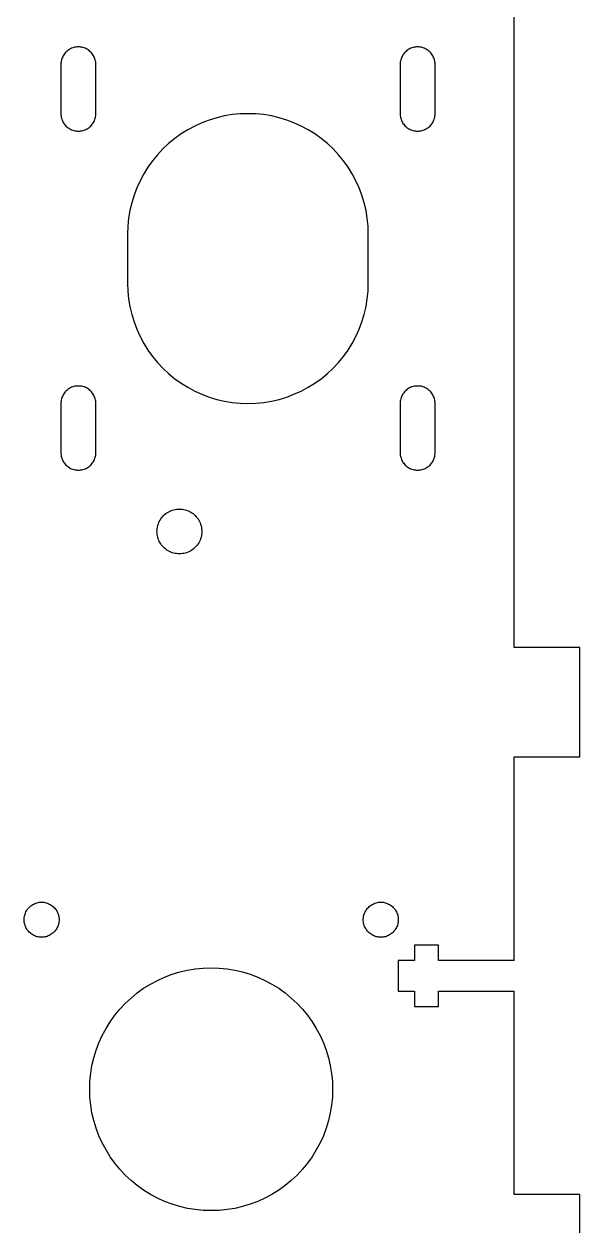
# Model space of a CAD drawing. Header units: metres. Extents: x 1293 to 1656, y -3 to 2553.
# Drawn here: x 1588.6 to 1639.4, y 1919.5 to 2029.4 of the extents above; entities that cross this region are included whole.
import ezdxf

# ---------------------------------------------------------------- set-up
doc = ezdxf.new("R2010")
doc.units = ezdxf.units.M

msp = doc.modelspace()

# ---------------------------------------------------------------- linework, layer by layer
at = {"layer": '6mm'}
for p, q in [((1633.36, 1972.38), (1633.36, 2046.54)), ((1592.14, 2026.5), (1592.09, 2026.41)), ((1592.19, 2026.59), (1592.14, 2026.5)), ((1592.26, 2026.68), (1592.19, 2026.59)), ((1592.32, 2026.76), (1592.26, 2026.68)), ((1592.39, 2026.83), (1592.32, 2026.76)), ((1592.47, 2026.9), (1592.39, 2026.83)), ((1592.55, 2026.97), (1592.47, 2026.9)), ((1592.64, 2027.03), (1592.55, 2026.97)), ((1592.72, 2027.09), (1592.64, 2027.03)), ((1592.82, 2027.14), (1592.72, 2027.09)), ((1592.91, 2027.18), (1592.82, 2027.14)), ((1593.01, 2027.22), (1592.91, 2027.18)), ((1593.11, 2027.25), (1593.01, 2027.22)), ((1593.21, 2027.27), (1593.11, 2027.25)), ((1593.32, 2027.29), (1593.21, 2027.27)), ((1593.42, 2027.3), (1593.32, 2027.29)), ((1593.52, 2027.3), (1593.42, 2027.3)), ((1593.63, 2027.3), (1593.52, 2027.3)), ((1593.73, 2027.29), (1593.63, 2027.3)), ((1593.84, 2027.27), (1593.73, 2027.29)), ((1593.94, 2027.25), (1593.84, 2027.27)), ((1594.04, 2027.22), (1593.94, 2027.25)), ((1594.14, 2027.18), (1594.04, 2027.22)), ((1594.23, 2027.14), (1594.14, 2027.18)), ((1594.32, 2027.09), (1594.23, 2027.14)), ((1594.41, 2027.03), (1594.32, 2027.09)), ((1594.5, 2026.97), (1594.41, 2027.03)), ((1594.58, 2026.9), (1594.5, 2026.97)), ((1594.66, 2026.83), (1594.58, 2026.9)), ((1594.73, 2026.76), (1594.66, 2026.83)), ((1594.79, 2026.68), (1594.73, 2026.76)), ((1594.86, 2026.59), (1594.79, 2026.68)), ((1594.91, 2026.5), (1594.86, 2026.59)), ((1594.96, 2026.41), (1594.91, 2026.5)), ((1623.14, 2026.5), (1623.09, 2026.41)), ((1623.19, 2026.59), (1623.14, 2026.5)), ((1623.26, 2026.68), (1623.19, 2026.59)), ((1623.32, 2026.76), (1623.26, 2026.68)), ((1623.39, 2026.83), (1623.32, 2026.76)), ((1623.47, 2026.9), (1623.39, 2026.83)), ((1623.55, 2026.97), (1623.47, 2026.9)), ((1623.64, 2027.03), (1623.55, 2026.97)), ((1623.72, 2027.09), (1623.64, 2027.03)), ((1623.82, 2027.14), (1623.72, 2027.09)), ((1623.91, 2027.18), (1623.82, 2027.14)), ((1624.01, 2027.22), (1623.91, 2027.18)), ((1624.11, 2027.25), (1624.01, 2027.22)), ((1624.21, 2027.27), (1624.11, 2027.25)), ((1624.32, 2027.29), (1624.21, 2027.27)), ((1624.42, 2027.3), (1624.32, 2027.29)), ((1624.52, 2027.3), (1624.42, 2027.3)), ((1624.63, 2027.3), (1624.52, 2027.3)), ((1624.73, 2027.29), (1624.63, 2027.3)), ((1624.84, 2027.27), (1624.73, 2027.29)), ((1624.94, 2027.25), (1624.84, 2027.27)), ((1625.04, 2027.22), (1624.94, 2027.25)), ((1625.14, 2027.18), (1625.04, 2027.22)), ((1625.23, 2027.14), (1625.14, 2027.18)), ((1625.32, 2027.09), (1625.23, 2027.14)), ((1625.41, 2027.03), (1625.32, 2027.09)), ((1625.5, 2026.97), (1625.41, 2027.03)), ((1625.58, 2026.9), (1625.5, 2026.97)), ((1625.66, 2026.83), (1625.58, 2026.9)), ((1625.73, 2026.76), (1625.66, 2026.83)), ((1625.79, 2026.68), (1625.73, 2026.76)), ((1625.86, 2026.59), (1625.79, 2026.68)), ((1625.91, 2026.5), (1625.86, 2026.59)), ((1625.96, 2026.41), (1625.91, 2026.5)), ((1591.93, 2025.81), (1591.92, 2025.7)), ((1591.92, 2025.7), (1591.92, 2021.2)), ((1591.94, 2025.91), (1591.93, 2025.81)), ((1591.96, 2026.01), (1591.94, 2025.91)), ((1591.98, 2026.12), (1591.96, 2026.01)), ((1592.01, 2026.22), (1591.98, 2026.12)), ((1592.05, 2026.31), (1592.01, 2026.22)), ((1592.09, 2026.41), (1592.05, 2026.31)), ((1595, 2026.31), (1594.96, 2026.41)), ((1595.04, 2026.22), (1595, 2026.31)), ((1595.07, 2026.12), (1595.04, 2026.22)), ((1595.09, 2026.01), (1595.07, 2026.12)), ((1595.11, 2025.91), (1595.09, 2026.01)), ((1595.12, 2025.81), (1595.11, 2025.91)), ((1595.12, 2025.7), (1595.12, 2025.81)), ((1595.12, 2021.2), (1595.12, 2025.7)), ((1622.93, 2025.81), (1622.92, 2025.7)), ((1622.92, 2025.7), (1622.92, 2021.2)), ((1622.94, 2025.91), (1622.93, 2025.81)), ((1622.96, 2026.01), (1622.94, 2025.91)), ((1622.98, 2026.12), (1622.96, 2026.01)), ((1623.01, 2026.22), (1622.98, 2026.12)), ((1623.05, 2026.31), (1623.01, 2026.22)), ((1623.09, 2026.41), (1623.05, 2026.31)), ((1626, 2026.31), (1625.96, 2026.41)), ((1626.04, 2026.22), (1626, 2026.31)), ((1626.07, 2026.12), (1626.04, 2026.22)), ((1626.09, 2026.01), (1626.07, 2026.12)), ((1626.11, 2025.91), (1626.09, 2026.01)), ((1626.12, 2025.81), (1626.11, 2025.91)), ((1626.12, 2025.7), (1626.12, 2025.81)), ((1626.12, 2021.2), (1626.12, 2025.7)), ((1591.92, 2021.2), (1591.93, 2021.1)), ((1591.93, 2021.1), (1591.94, 2020.99)), ((1595.11, 2020.99), (1595.12, 2021.1)), ((1595.12, 2021.1), (1595.12, 2021.2)), ((1607.59, 2021.11), (1606.88, 2020.99)), ((1608.31, 2021.18), (1607.59, 2021.11)), ((1609.02, 2021.2), (1608.31, 2021.18)), ((1609.74, 2021.18), (1609.02, 2021.2)), ((1610.46, 2021.11), (1609.74, 2021.18)), ((1611.17, 2020.99), (1610.46, 2021.11)), ((1622.92, 2021.2), (1622.93, 2021.1)), ((1622.93, 2021.1), (1622.94, 2020.99)), ((1626.11, 2020.99), (1626.12, 2021.1)), ((1626.12, 2021.1), (1626.12, 2021.2)), ((1591.94, 2020.99), (1591.96, 2020.89)), ((1591.96, 2020.89), (1591.98, 2020.79)), ((1591.98, 2020.79), (1592.01, 2020.69)), ((1592.01, 2020.69), (1592.05, 2020.59)), ((1592.05, 2020.59), (1592.09, 2020.49)), ((1592.09, 2020.49), (1592.14, 2020.4)), ((1592.14, 2020.4), (1592.19, 2020.31)), ((1592.19, 2020.31), (1592.26, 2020.23)), ((1592.26, 2020.23), (1592.32, 2020.15)), ((1592.32, 2020.15), (1592.39, 2020.07)), ((1592.39, 2020.07), (1592.47, 2020)), ((1592.47, 2020), (1592.55, 2019.93)), ((1592.55, 2019.93), (1592.64, 2019.87)), ((1594.41, 2019.87), (1594.5, 2019.93)), ((1594.5, 2019.93), (1594.58, 2020)), ((1594.58, 2020), (1594.66, 2020.07)), ((1594.66, 2020.07), (1594.73, 2020.15)), ((1594.73, 2020.15), (1594.79, 2020.23)), ((1594.79, 2020.23), (1594.86, 2020.31)), ((1594.86, 2020.31), (1594.91, 2020.4)), ((1594.91, 2020.4), (1594.96, 2020.49)), ((1594.96, 2020.49), (1595, 2020.59)), ((1595, 2020.59), (1595.04, 2020.69)), ((1595.04, 2020.69), (1595.07, 2020.79)), ((1595.07, 2020.79), (1595.09, 2020.89)), ((1595.09, 2020.89), (1595.11, 2020.99)), ((1604.16, 2020.07), (1603.52, 2019.73)), ((1604.82, 2020.36), (1604.16, 2020.07)), ((1605.49, 2020.62), (1604.82, 2020.36)), ((1606.18, 2020.83), (1605.49, 2020.62)), ((1606.88, 2020.99), (1606.18, 2020.83)), ((1611.87, 2020.83), (1611.17, 2020.99)), ((1612.56, 2020.62), (1611.87, 2020.83)), ((1613.23, 2020.36), (1612.56, 2020.62)), ((1613.89, 2020.07), (1613.23, 2020.36)), ((1614.52, 2019.73), (1613.89, 2020.07)), ((1622.94, 2020.99), (1622.96, 2020.89)), ((1622.96, 2020.89), (1622.98, 2020.79)), ((1622.98, 2020.79), (1623.01, 2020.69)), ((1623.01, 2020.69), (1623.05, 2020.59)), ((1623.05, 2020.59), (1623.09, 2020.49)), ((1623.09, 2020.49), (1623.14, 2020.4)), ((1623.14, 2020.4), (1623.19, 2020.31)), ((1623.19, 2020.31), (1623.26, 2020.23)), ((1623.26, 2020.23), (1623.32, 2020.15)), ((1623.32, 2020.15), (1623.39, 2020.07)), ((1623.39, 2020.07), (1623.47, 2020)), ((1623.47, 2020), (1623.55, 2019.93)), ((1623.55, 2019.93), (1623.64, 2019.87)), ((1625.41, 2019.87), (1625.5, 2019.93)), ((1625.5, 2019.93), (1625.58, 2020)), ((1625.58, 2020), (1625.66, 2020.07)), ((1625.66, 2020.07), (1625.73, 2020.15)), ((1625.73, 2020.15), (1625.79, 2020.23)), ((1625.79, 2020.23), (1625.86, 2020.31)), ((1625.86, 2020.31), (1625.91, 2020.4)), ((1625.91, 2020.4), (1625.96, 2020.49)), ((1625.96, 2020.49), (1626, 2020.59)), ((1626, 2020.59), (1626.04, 2020.69)), ((1626.04, 2020.69), (1626.07, 2020.79)), ((1626.07, 2020.79), (1626.09, 2020.89)), ((1626.09, 2020.89), (1626.11, 2020.99)), ((1592.64, 2019.87), (1592.72, 2019.82)), ((1592.72, 2019.82), (1592.82, 2019.77)), ((1592.82, 2019.77), (1592.91, 2019.72)), ((1592.91, 2019.72), (1593.01, 2019.69)), ((1593.01, 2019.69), (1593.11, 2019.66)), ((1593.11, 2019.66), (1593.21, 2019.63)), ((1593.21, 2019.63), (1593.32, 2019.62)), ((1593.32, 2019.62), (1593.42, 2019.6)), ((1593.42, 2019.6), (1593.52, 2019.6)), ((1593.52, 2019.6), (1593.63, 2019.6)), ((1593.63, 2019.6), (1593.73, 2019.62)), ((1593.73, 2019.62), (1593.84, 2019.63)), ((1593.84, 2019.63), (1593.94, 2019.66)), ((1593.94, 2019.66), (1594.04, 2019.69)), ((1594.04, 2019.69), (1594.14, 2019.72)), ((1594.14, 2019.72), (1594.23, 2019.77)), ((1594.23, 2019.77), (1594.32, 2019.82)), ((1594.32, 2019.82), (1594.41, 2019.87)), ((1602.33, 2018.93), (1601.77, 2018.47)), ((1602.91, 2019.35), (1602.33, 2018.93)), ((1603.52, 2019.73), (1602.91, 2019.35)), ((1615.14, 2019.35), (1614.52, 2019.73)), ((1615.72, 2018.93), (1615.14, 2019.35)), ((1616.28, 2018.47), (1615.72, 2018.93)), ((1623.64, 2019.87), (1623.72, 2019.82)), ((1623.72, 2019.82), (1623.82, 2019.77)), ((1623.82, 2019.77), (1623.91, 2019.72)), ((1623.91, 2019.72), (1624.01, 2019.69)), ((1624.01, 2019.69), (1624.11, 2019.66)), ((1624.11, 2019.66), (1624.21, 2019.63)), ((1624.21, 2019.63), (1624.32, 2019.62)), ((1624.32, 2019.62), (1624.42, 2019.6)), ((1624.42, 2019.6), (1624.52, 2019.6)), ((1624.52, 2019.6), (1624.63, 2019.6)), ((1624.63, 2019.6), (1624.73, 2019.62)), ((1624.73, 2019.62), (1624.84, 2019.63)), ((1624.84, 2019.63), (1624.94, 2019.66)), ((1624.94, 2019.66), (1625.04, 2019.69)), ((1625.04, 2019.69), (1625.14, 2019.72)), ((1625.14, 2019.72), (1625.23, 2019.77)), ((1625.23, 2019.77), (1625.32, 2019.82)), ((1625.32, 2019.82), (1625.41, 2019.87)), ((1601.25, 2017.98), (1600.75, 2017.45)), ((1601.77, 2018.47), (1601.25, 2017.98)), ((1616.8, 2017.98), (1616.28, 2018.47)), ((1617.29, 2017.45), (1616.8, 2017.98)), ((1600.3, 2016.9), (1599.88, 2016.31)), ((1600.75, 2017.45), (1600.3, 2016.9)), ((1617.75, 2016.9), (1617.29, 2017.45)), ((1618.17, 2016.31), (1617.75, 2016.9)), ((1599.5, 2015.7), (1599.16, 2015.07)), ((1599.88, 2016.31), (1599.5, 2015.7)), ((1618.55, 2015.7), (1618.17, 2016.31)), ((1618.89, 2015.07), (1618.55, 2015.7)), ((1598.86, 2014.41), (1598.61, 2013.74)), ((1599.16, 2015.07), (1598.86, 2014.41)), ((1619.19, 2014.41), (1618.89, 2015.07)), ((1619.44, 2013.74), (1619.19, 2014.41)), ((1598.61, 2013.74), (1598.4, 2013.05)), ((1619.65, 2013.05), (1619.44, 2013.74)), ((1598.24, 2012.35), (1598.12, 2011.64)), ((1598.4, 2013.05), (1598.24, 2012.35)), ((1619.81, 2012.35), (1619.65, 2013.05)), ((1619.93, 2011.64), (1619.81, 2012.35)), ((1598.12, 2011.64), (1598.05, 2010.92)), ((1620, 2010.92), (1619.93, 2011.64)), ((1598.05, 2010.92), (1598.02, 2010.2)), ((1598.02, 2010.2), (1598.02, 2005.7)), ((1620.02, 2010.2), (1620, 2010.92)), ((1620.02, 2005.7), (1620.02, 2010.2)), ((1598.02, 2005.7), (1598.05, 2004.98)), ((1620, 2004.98), (1620.02, 2005.7)), ((1598.05, 2004.98), (1598.12, 2004.27)), ((1619.93, 2004.27), (1620, 2004.98)), ((1598.12, 2004.27), (1598.24, 2003.56)), ((1598.24, 2003.56), (1598.4, 2002.85)), ((1619.65, 2002.85), (1619.81, 2003.56)), ((1619.81, 2003.56), (1619.93, 2004.27)), ((1598.4, 2002.85), (1598.61, 2002.17)), ((1619.44, 2002.17), (1619.65, 2002.85)), ((1598.61, 2002.17), (1598.86, 2001.49)), ((1598.86, 2001.49), (1599.16, 2000.84)), ((1618.89, 2000.84), (1619.19, 2001.49)), ((1619.19, 2001.49), (1619.44, 2002.17)), ((1599.16, 2000.84), (1599.5, 2000.2)), ((1599.5, 2000.2), (1599.88, 1999.59)), ((1618.17, 1999.59), (1618.55, 2000.2)), ((1618.55, 2000.2), (1618.89, 2000.84)), ((1599.88, 1999.59), (1600.3, 1999)), ((1617.75, 1999), (1618.17, 1999.59)), ((1600.3, 1999), (1600.75, 1998.45)), ((1600.75, 1998.45), (1601.25, 1997.92)), ((1601.25, 1997.92), (1601.77, 1997.43)), ((1616.28, 1997.43), (1616.8, 1997.92)), ((1616.8, 1997.92), (1617.29, 1998.45)), ((1617.29, 1998.45), (1617.75, 1999)), ((1601.77, 1997.43), (1602.33, 1996.97)), ((1602.33, 1996.97), (1602.91, 1996.56)), ((1615.14, 1996.56), (1615.72, 1996.97)), ((1615.72, 1996.97), (1616.28, 1997.43)), ((1592.32, 1995.76), (1592.26, 1995.68)), ((1592.39, 1995.83), (1592.32, 1995.76)), ((1592.47, 1995.9), (1592.39, 1995.83)), ((1592.55, 1995.97), (1592.47, 1995.9)), ((1592.64, 1996.03), (1592.55, 1995.97)), ((1592.72, 1996.09), (1592.64, 1996.03)), ((1592.82, 1996.14), (1592.72, 1996.09)), ((1592.91, 1996.18), (1592.82, 1996.14)), ((1593.01, 1996.22), (1592.91, 1996.18)), ((1593.11, 1996.25), (1593.01, 1996.22)), ((1593.21, 1996.27), (1593.11, 1996.25)), ((1593.32, 1996.29), (1593.21, 1996.27)), ((1593.42, 1996.3), (1593.32, 1996.29)), ((1593.52, 1996.3), (1593.42, 1996.3)), ((1593.63, 1996.3), (1593.52, 1996.3)), ((1593.73, 1996.29), (1593.63, 1996.3)), ((1593.84, 1996.27), (1593.73, 1996.29)), ((1593.94, 1996.25), (1593.84, 1996.27)), ((1594.04, 1996.22), (1593.94, 1996.25)), ((1594.14, 1996.18), (1594.04, 1996.22)), ((1594.23, 1996.14), (1594.14, 1996.18)), ((1594.32, 1996.09), (1594.23, 1996.14)), ((1594.41, 1996.03), (1594.32, 1996.09)), ((1594.5, 1995.97), (1594.41, 1996.03)), ((1594.58, 1995.9), (1594.5, 1995.97)), ((1594.66, 1995.83), (1594.58, 1995.9)), ((1594.73, 1995.76), (1594.66, 1995.83)), ((1594.79, 1995.68), (1594.73, 1995.76)), ((1602.91, 1996.56), (1603.52, 1996.18)), ((1603.52, 1996.18), (1604.16, 1995.84)), ((1604.16, 1995.84), (1604.82, 1995.54)), ((1613.23, 1995.54), (1613.89, 1995.84)), ((1613.89, 1995.84), (1614.52, 1996.18)), ((1614.52, 1996.18), (1615.14, 1996.56)), ((1623.32, 1995.76), (1623.26, 1995.68)), ((1623.39, 1995.83), (1623.32, 1995.76)), ((1623.47, 1995.9), (1623.39, 1995.83)), ((1623.55, 1995.97), (1623.47, 1995.9)), ((1623.64, 1996.03), (1623.55, 1995.97)), ((1623.72, 1996.09), (1623.64, 1996.03)), ((1623.82, 1996.14), (1623.72, 1996.09)), ((1623.91, 1996.18), (1623.82, 1996.14)), ((1624.01, 1996.22), (1623.91, 1996.18)), ((1624.11, 1996.25), (1624.01, 1996.22)), ((1624.21, 1996.27), (1624.11, 1996.25)), ((1624.32, 1996.29), (1624.21, 1996.27)), ((1624.42, 1996.3), (1624.32, 1996.29)), ((1624.52, 1996.3), (1624.42, 1996.3)), ((1624.63, 1996.3), (1624.52, 1996.3)), ((1624.73, 1996.29), (1624.63, 1996.3)), ((1624.84, 1996.27), (1624.73, 1996.29)), ((1624.94, 1996.25), (1624.84, 1996.27)), ((1625.04, 1996.22), (1624.94, 1996.25)), ((1625.14, 1996.18), (1625.04, 1996.22)), ((1625.23, 1996.14), (1625.14, 1996.18)), ((1625.32, 1996.09), (1625.23, 1996.14)), ((1625.41, 1996.03), (1625.32, 1996.09)), ((1625.5, 1995.97), (1625.41, 1996.03)), ((1625.58, 1995.9), (1625.5, 1995.97)), ((1625.66, 1995.83), (1625.58, 1995.9)), ((1625.73, 1995.76), (1625.66, 1995.83)), ((1625.79, 1995.68), (1625.73, 1995.76)), ((1591.93, 1994.81), (1591.92, 1994.7)), ((1591.92, 1994.7), (1591.92, 1990.2)), ((1591.94, 1994.91), (1591.93, 1994.81)), ((1591.96, 1995.01), (1591.94, 1994.91)), ((1591.98, 1995.12), (1591.96, 1995.01)), ((1592.01, 1995.22), (1591.98, 1995.12)), ((1592.05, 1995.31), (1592.01, 1995.22)), ((1592.09, 1995.41), (1592.05, 1995.31)), ((1592.14, 1995.5), (1592.09, 1995.41)), ((1592.19, 1995.59), (1592.14, 1995.5)), ((1592.26, 1995.68), (1592.19, 1995.59)), ((1594.86, 1995.59), (1594.79, 1995.68)), ((1594.91, 1995.5), (1594.86, 1995.59)), ((1594.96, 1995.41), (1594.91, 1995.5)), ((1595, 1995.31), (1594.96, 1995.41)), ((1595.04, 1995.22), (1595, 1995.31)), ((1595.07, 1995.12), (1595.04, 1995.22)), ((1595.09, 1995.01), (1595.07, 1995.12)), ((1595.11, 1994.91), (1595.09, 1995.01)), ((1595.12, 1994.81), (1595.11, 1994.91)), ((1595.12, 1994.7), (1595.12, 1994.81)), ((1595.12, 1990.2), (1595.12, 1994.7)), ((1604.82, 1995.54), (1605.49, 1995.29)), ((1605.49, 1995.29), (1606.18, 1995.08)), ((1606.18, 1995.08), (1606.88, 1994.91)), ((1606.88, 1994.91), (1607.59, 1994.8)), ((1607.59, 1994.8), (1608.31, 1994.72)), ((1608.31, 1994.72), (1609.02, 1994.7)), ((1609.02, 1994.7), (1609.74, 1994.72)), ((1609.74, 1994.72), (1610.46, 1994.8)), ((1610.46, 1994.8), (1611.17, 1994.91)), ((1611.17, 1994.91), (1611.87, 1995.08)), ((1611.87, 1995.08), (1612.56, 1995.29)), ((1612.56, 1995.29), (1613.23, 1995.54)), ((1622.93, 1994.81), (1622.92, 1994.7)), ((1622.92, 1994.7), (1622.92, 1990.2)), ((1622.94, 1994.91), (1622.93, 1994.81)), ((1622.96, 1995.01), (1622.94, 1994.91)), ((1622.98, 1995.12), (1622.96, 1995.01)), ((1623.01, 1995.22), (1622.98, 1995.12)), ((1623.05, 1995.31), (1623.01, 1995.22)), ((1623.09, 1995.41), (1623.05, 1995.31)), ((1623.14, 1995.5), (1623.09, 1995.41)), ((1623.19, 1995.59), (1623.14, 1995.5)), ((1623.26, 1995.68), (1623.19, 1995.59)), ((1625.86, 1995.59), (1625.79, 1995.68)), ((1625.91, 1995.5), (1625.86, 1995.59)), ((1625.96, 1995.41), (1625.91, 1995.5)), ((1626, 1995.31), (1625.96, 1995.41)), ((1626.04, 1995.22), (1626, 1995.31)), ((1626.07, 1995.12), (1626.04, 1995.22)), ((1626.09, 1995.01), (1626.07, 1995.12)), ((1626.11, 1994.91), (1626.09, 1995.01)), ((1626.12, 1994.81), (1626.11, 1994.91)), ((1626.12, 1994.7), (1626.12, 1994.81)), ((1626.12, 1990.2), (1626.12, 1994.7)), ((1591.92, 1990.2), (1591.93, 1990.1)), ((1591.93, 1990.1), (1591.94, 1989.99)), ((1591.94, 1989.99), (1591.96, 1989.89)), ((1591.96, 1989.89), (1591.98, 1989.79)), ((1591.98, 1989.79), (1592.01, 1989.69)), ((1592.01, 1989.69), (1592.05, 1989.59)), ((1592.05, 1989.59), (1592.09, 1989.49)), ((1592.09, 1989.49), (1592.14, 1989.4)), ((1592.14, 1989.4), (1592.19, 1989.31)), ((1592.19, 1989.31), (1592.26, 1989.23)), ((1592.26, 1989.23), (1592.32, 1989.15)), ((1592.32, 1989.15), (1592.39, 1989.07)), ((1594.66, 1989.07), (1594.73, 1989.15)), ((1594.73, 1989.15), (1594.79, 1989.23)), ((1594.79, 1989.23), (1594.86, 1989.31)), ((1594.86, 1989.31), (1594.91, 1989.4)), ((1594.91, 1989.4), (1594.96, 1989.49)), ((1594.96, 1989.49), (1595, 1989.59)), ((1595, 1989.59), (1595.04, 1989.69)), ((1595.04, 1989.69), (1595.07, 1989.79)), ((1595.07, 1989.79), (1595.09, 1989.89)), ((1595.09, 1989.89), (1595.11, 1989.99)), ((1595.11, 1989.99), (1595.12, 1990.1)), ((1595.12, 1990.1), (1595.12, 1990.2)), ((1622.92, 1990.2), (1622.93, 1990.1)), ((1622.93, 1990.1), (1622.94, 1989.99)), ((1622.94, 1989.99), (1622.96, 1989.89)), ((1622.96, 1989.89), (1622.98, 1989.79)), ((1622.98, 1989.79), (1623.01, 1989.69)), ((1623.01, 1989.69), (1623.05, 1989.59)), ((1623.05, 1989.59), (1623.09, 1989.49)), ((1623.09, 1989.49), (1623.14, 1989.4)), ((1623.14, 1989.4), (1623.19, 1989.31)), ((1623.19, 1989.31), (1623.26, 1989.23)), ((1623.26, 1989.23), (1623.32, 1989.15)), ((1623.32, 1989.15), (1623.39, 1989.07)), ((1625.66, 1989.07), (1625.73, 1989.15)), ((1625.73, 1989.15), (1625.79, 1989.23)), ((1625.79, 1989.23), (1625.86, 1989.31)), ((1625.86, 1989.31), (1625.91, 1989.4)), ((1625.91, 1989.4), (1625.96, 1989.49)), ((1625.96, 1989.49), (1626, 1989.59)), ((1626, 1989.59), (1626.04, 1989.69)), ((1626.04, 1989.69), (1626.07, 1989.79)), ((1626.07, 1989.79), (1626.09, 1989.89)), ((1626.09, 1989.89), (1626.11, 1989.99)), ((1626.11, 1989.99), (1626.12, 1990.1)), ((1626.12, 1990.1), (1626.12, 1990.2)), ((1592.39, 1989.07), (1592.47, 1989)), ((1592.47, 1989), (1592.55, 1988.93)), ((1592.55, 1988.93), (1592.64, 1988.87)), ((1592.64, 1988.87), (1592.72, 1988.82)), ((1592.72, 1988.82), (1592.82, 1988.77)), ((1592.82, 1988.77), (1592.91, 1988.72)), ((1592.91, 1988.72), (1593.01, 1988.69)), ((1593.01, 1988.69), (1593.11, 1988.66)), ((1593.11, 1988.66), (1593.21, 1988.63)), ((1593.21, 1988.63), (1593.32, 1988.62)), ((1593.32, 1988.62), (1593.42, 1988.6)), ((1593.42, 1988.6), (1593.52, 1988.6)), ((1593.52, 1988.6), (1593.63, 1988.6)), ((1593.63, 1988.6), (1593.73, 1988.62)), ((1593.73, 1988.62), (1593.84, 1988.63)), ((1593.84, 1988.63), (1593.94, 1988.66)), ((1593.94, 1988.66), (1594.04, 1988.69)), ((1594.04, 1988.69), (1594.14, 1988.72)), ((1594.14, 1988.72), (1594.23, 1988.77)), ((1594.23, 1988.77), (1594.32, 1988.82)), ((1594.32, 1988.82), (1594.41, 1988.87)), ((1594.41, 1988.87), (1594.5, 1988.93)), ((1594.5, 1988.93), (1594.58, 1989)), ((1594.58, 1989), (1594.66, 1989.07)), ((1623.39, 1989.07), (1623.47, 1989)), ((1623.47, 1989), (1623.55, 1988.93)), ((1623.55, 1988.93), (1623.64, 1988.87)), ((1623.64, 1988.87), (1623.72, 1988.82)), ((1623.72, 1988.82), (1623.82, 1988.77)), ((1623.82, 1988.77), (1623.91, 1988.72)), ((1623.91, 1988.72), (1624.01, 1988.69)), ((1624.01, 1988.69), (1624.11, 1988.66)), ((1624.11, 1988.66), (1624.21, 1988.63)), ((1624.21, 1988.63), (1624.32, 1988.62)), ((1624.32, 1988.62), (1624.42, 1988.6)), ((1624.42, 1988.6), (1624.52, 1988.6)), ((1624.52, 1988.6), (1624.63, 1988.6)), ((1624.63, 1988.6), (1624.73, 1988.62)), ((1624.73, 1988.62), (1624.84, 1988.63)), ((1624.84, 1988.63), (1624.94, 1988.66)), ((1624.94, 1988.66), (1625.04, 1988.69)), ((1625.04, 1988.69), (1625.14, 1988.72)), ((1625.14, 1988.72), (1625.23, 1988.77)), ((1625.23, 1988.77), (1625.32, 1988.82)), ((1625.32, 1988.82), (1625.41, 1988.87)), ((1625.41, 1988.87), (1625.5, 1988.93)), ((1625.5, 1988.93), (1625.58, 1989)), ((1625.58, 1989), (1625.66, 1989.07)), ((1601.62, 1984.7), (1601.74, 1984.77)), ((1601.74, 1984.77), (1601.85, 1984.84)), ((1601.85, 1984.84), (1601.98, 1984.89)), ((1601.98, 1984.89), (1602.1, 1984.94)), ((1602.1, 1984.94), (1602.23, 1984.98)), ((1602.23, 1984.98), (1602.36, 1985.01)), ((1602.36, 1985.01), (1602.49, 1985.03)), ((1602.49, 1985.03), (1602.63, 1985.04)), ((1602.63, 1985.04), (1602.76, 1985.05)), ((1602.76, 1985.05), (1602.9, 1985.04)), ((1602.9, 1985.04), (1603.03, 1985.03)), ((1603.03, 1985.03), (1603.16, 1985.01)), ((1603.16, 1985.01), (1603.29, 1984.98)), ((1603.29, 1984.98), (1603.42, 1984.94)), ((1603.42, 1984.94), (1603.55, 1984.89)), ((1603.55, 1984.89), (1603.67, 1984.84)), ((1603.67, 1984.84), (1603.79, 1984.77)), ((1603.79, 1984.77), (1603.9, 1984.7)), ((1600.78, 1983.53), (1600.82, 1983.66)), ((1600.82, 1983.66), (1600.87, 1983.78)), ((1600.87, 1983.78), (1600.92, 1983.91)), ((1600.92, 1983.91), (1600.99, 1984.02)), ((1600.99, 1984.02), (1601.06, 1984.14)), ((1601.06, 1984.14), (1601.13, 1984.25)), ((1601.13, 1984.25), (1601.22, 1984.35)), ((1601.22, 1984.35), (1601.31, 1984.45)), ((1601.31, 1984.45), (1601.41, 1984.54)), ((1601.41, 1984.54), (1601.51, 1984.63)), ((1601.51, 1984.63), (1601.62, 1984.7)), ((1603.9, 1984.7), (1604.01, 1984.63)), ((1604.01, 1984.63), (1604.11, 1984.54)), ((1604.11, 1984.54), (1604.21, 1984.45)), ((1604.21, 1984.45), (1604.3, 1984.35)), ((1604.3, 1984.35), (1604.39, 1984.25)), ((1604.39, 1984.25), (1604.47, 1984.14)), ((1604.47, 1984.14), (1604.54, 1984.02)), ((1604.54, 1984.02), (1604.6, 1983.91)), ((1604.6, 1983.91), (1604.66, 1983.78)), ((1604.66, 1983.78), (1604.7, 1983.66)), ((1604.7, 1983.66), (1604.74, 1983.53)), ((1600.71, 1983), (1600.72, 1983.13)), ((1600.72, 1982.87), (1600.71, 1983)), ((1600.72, 1983.13), (1600.73, 1983.27)), ((1600.73, 1982.73), (1600.72, 1982.87)), ((1600.73, 1983.27), (1600.75, 1983.4)), ((1600.75, 1982.6), (1600.73, 1982.73)), ((1600.75, 1983.4), (1600.78, 1983.53)), ((1600.78, 1982.47), (1600.75, 1982.6)), ((1604.74, 1983.53), (1604.77, 1983.4)), ((1604.77, 1982.6), (1604.74, 1982.47)), ((1604.77, 1983.4), (1604.79, 1983.27)), ((1604.79, 1982.73), (1604.77, 1982.6)), ((1604.79, 1983.27), (1604.81, 1983.13)), ((1604.81, 1982.87), (1604.79, 1982.73)), ((1604.81, 1983.13), (1604.81, 1983)), ((1604.81, 1983), (1604.81, 1982.87)), ((1600.82, 1982.34), (1600.78, 1982.47)), ((1600.87, 1982.21), (1600.82, 1982.34)), ((1600.92, 1982.09), (1600.87, 1982.21)), ((1600.99, 1981.97), (1600.92, 1982.09)), ((1601.06, 1981.86), (1600.99, 1981.97)), ((1601.13, 1981.75), (1601.06, 1981.86)), ((1601.22, 1981.65), (1601.13, 1981.75)), ((1601.31, 1981.55), (1601.22, 1981.65)), ((1601.41, 1981.46), (1601.31, 1981.55)), ((1601.51, 1981.37), (1601.41, 1981.46)), ((1604.11, 1981.46), (1604.01, 1981.37)), ((1604.21, 1981.55), (1604.11, 1981.46)), ((1604.3, 1981.65), (1604.21, 1981.55)), ((1604.39, 1981.75), (1604.3, 1981.65)), ((1604.47, 1981.86), (1604.39, 1981.75)), ((1604.54, 1981.97), (1604.47, 1981.86)), ((1604.6, 1982.09), (1604.54, 1981.97)), ((1604.66, 1982.21), (1604.6, 1982.09)), ((1604.7, 1982.34), (1604.66, 1982.21)), ((1604.74, 1982.47), (1604.7, 1982.34)), ((1601.62, 1981.29), (1601.51, 1981.37)), ((1601.74, 1981.22), (1601.62, 1981.29)), ((1601.85, 1981.16), (1601.74, 1981.22)), ((1601.98, 1981.11), (1601.85, 1981.16)), ((1602.1, 1981.06), (1601.98, 1981.11)), ((1602.23, 1981.02), (1602.1, 1981.06)), ((1602.36, 1980.99), (1602.23, 1981.02)), ((1602.49, 1980.97), (1602.36, 1980.99)), ((1602.63, 1980.95), (1602.49, 1980.97)), ((1602.76, 1980.95), (1602.63, 1980.95)), ((1602.9, 1980.95), (1602.76, 1980.95)), ((1603.03, 1980.97), (1602.9, 1980.95)), ((1603.16, 1980.99), (1603.03, 1980.97)), ((1603.29, 1981.02), (1603.16, 1980.99)), ((1603.42, 1981.06), (1603.29, 1981.02)), ((1603.55, 1981.11), (1603.42, 1981.06)), ((1603.67, 1981.16), (1603.55, 1981.11)), ((1603.79, 1981.22), (1603.67, 1981.16)), ((1603.9, 1981.29), (1603.79, 1981.22)), ((1604.01, 1981.37), (1603.9, 1981.29)), ((1639.36, 1972.38), (1633.36, 1972.38)), ((1639.36, 1962.4), (1639.36, 1972.38)), ((1633.36, 1962.4), (1639.36, 1962.4)), ((1633.36, 1943.81), (1633.36, 1962.4)), ((1588.83, 1948.39), (1588.89, 1948.47)), ((1588.89, 1948.47), (1588.96, 1948.55)), ((1588.96, 1948.55), (1589.03, 1948.63)), ((1589.03, 1948.63), (1589.11, 1948.7)), ((1589.11, 1948.7), (1589.19, 1948.77)), ((1589.19, 1948.77), (1589.27, 1948.83)), ((1589.27, 1948.83), (1589.36, 1948.88)), ((1589.36, 1948.88), (1589.45, 1948.93)), ((1589.45, 1948.93), (1589.55, 1948.98)), ((1589.55, 1948.98), (1589.65, 1949.01)), ((1589.65, 1949.01), (1589.75, 1949.04)), ((1589.75, 1949.04), (1589.85, 1949.07)), ((1589.85, 1949.07), (1589.95, 1949.09)), ((1589.95, 1949.09), (1590.06, 1949.1)), ((1590.06, 1949.1), (1590.16, 1949.1)), ((1590.16, 1949.1), (1590.27, 1949.1)), ((1590.27, 1949.1), (1590.37, 1949.09)), ((1590.37, 1949.09), (1590.47, 1949.07)), ((1590.47, 1949.07), (1590.58, 1949.04)), ((1590.58, 1949.04), (1590.68, 1949.01)), ((1590.68, 1949.01), (1590.77, 1948.98)), ((1590.77, 1948.98), (1590.87, 1948.93)), ((1590.87, 1948.93), (1590.96, 1948.88)), ((1590.96, 1948.88), (1591.05, 1948.83)), ((1591.05, 1948.83), (1591.14, 1948.77)), ((1591.14, 1948.77), (1591.22, 1948.7)), ((1591.22, 1948.7), (1591.29, 1948.63)), ((1591.29, 1948.63), (1591.36, 1948.55)), ((1591.36, 1948.55), (1591.43, 1948.47)), ((1591.43, 1948.47), (1591.49, 1948.39)), ((1619.83, 1948.39), (1619.89, 1948.47)), ((1619.89, 1948.47), (1619.96, 1948.55)), ((1619.96, 1948.55), (1620.03, 1948.63)), ((1620.03, 1948.63), (1620.11, 1948.7)), ((1620.11, 1948.7), (1620.19, 1948.77)), ((1620.19, 1948.77), (1620.27, 1948.83)), ((1620.27, 1948.83), (1620.36, 1948.88)), ((1620.36, 1948.88), (1620.45, 1948.93)), ((1620.45, 1948.93), (1620.55, 1948.98)), ((1620.55, 1948.98), (1620.65, 1949.01)), ((1620.65, 1949.01), (1620.75, 1949.04)), ((1620.75, 1949.04), (1620.85, 1949.07)), ((1620.85, 1949.07), (1620.95, 1949.09)), ((1620.95, 1949.09), (1621.06, 1949.1)), ((1621.06, 1949.1), (1621.16, 1949.1)), ((1621.16, 1949.1), (1621.27, 1949.1)), ((1621.27, 1949.1), (1621.37, 1949.09)), ((1621.37, 1949.09), (1621.47, 1949.07)), ((1621.47, 1949.07), (1621.58, 1949.04)), ((1621.58, 1949.04), (1621.68, 1949.01)), ((1621.68, 1949.01), (1621.77, 1948.98)), ((1621.77, 1948.98), (1621.87, 1948.93)), ((1621.87, 1948.93), (1621.96, 1948.88)), ((1621.96, 1948.88), (1622.05, 1948.83)), ((1622.05, 1948.83), (1622.14, 1948.77)), ((1622.14, 1948.77), (1622.22, 1948.7)), ((1622.22, 1948.7), (1622.29, 1948.63)), ((1622.29, 1948.63), (1622.36, 1948.55)), ((1622.36, 1948.55), (1622.43, 1948.47)), ((1622.43, 1948.47), (1622.49, 1948.39)), ((1588.56, 1947.6), (1588.57, 1947.71)), ((1588.56, 1947.5), (1588.56, 1947.6)), ((1588.56, 1947.39), (1588.56, 1947.5)), ((1588.57, 1947.29), (1588.56, 1947.39)), ((1588.57, 1947.71), (1588.59, 1947.81)), ((1588.59, 1947.81), (1588.62, 1947.91)), ((1588.62, 1947.91), (1588.65, 1948.01)), ((1588.65, 1948.01), (1588.68, 1948.11)), ((1588.68, 1948.11), (1588.73, 1948.21)), ((1588.73, 1948.21), (1588.78, 1948.3)), ((1588.78, 1948.3), (1588.83, 1948.39)), ((1591.49, 1948.39), (1591.55, 1948.3)), ((1591.55, 1948.3), (1591.6, 1948.21)), ((1591.6, 1948.21), (1591.64, 1948.11)), ((1591.64, 1948.11), (1591.68, 1948.01)), ((1591.68, 1948.01), (1591.71, 1947.91)), ((1591.71, 1947.91), (1591.73, 1947.81)), ((1591.73, 1947.81), (1591.75, 1947.71)), ((1591.75, 1947.71), (1591.76, 1947.6)), ((1591.76, 1947.39), (1591.75, 1947.29)), ((1591.76, 1947.6), (1591.76, 1947.5)), ((1591.76, 1947.5), (1591.76, 1947.39)), ((1619.56, 1947.6), (1619.57, 1947.71)), ((1619.56, 1947.5), (1619.56, 1947.6)), ((1619.56, 1947.39), (1619.56, 1947.5)), ((1619.57, 1947.29), (1619.56, 1947.39)), ((1619.57, 1947.71), (1619.59, 1947.81)), ((1619.59, 1947.81), (1619.62, 1947.91)), ((1619.62, 1947.91), (1619.65, 1948.01)), ((1619.65, 1948.01), (1619.68, 1948.11)), ((1619.68, 1948.11), (1619.73, 1948.21)), ((1619.73, 1948.21), (1619.78, 1948.3)), ((1619.78, 1948.3), (1619.83, 1948.39)), ((1622.49, 1948.39), (1622.55, 1948.3)), ((1622.55, 1948.3), (1622.6, 1948.21)), ((1622.6, 1948.21), (1622.64, 1948.11)), ((1622.64, 1948.11), (1622.68, 1948.01)), ((1622.68, 1948.01), (1622.71, 1947.91)), ((1622.71, 1947.91), (1622.73, 1947.81)), ((1622.73, 1947.81), (1622.75, 1947.71)), ((1622.75, 1947.71), (1622.76, 1947.6)), ((1622.76, 1947.39), (1622.75, 1947.29)), ((1622.76, 1947.6), (1622.76, 1947.5)), ((1622.76, 1947.5), (1622.76, 1947.39)), ((1588.59, 1947.19), (1588.57, 1947.29)), ((1588.62, 1947.09), (1588.59, 1947.19)), ((1588.65, 1946.98), (1588.62, 1947.09)), ((1588.68, 1946.89), (1588.65, 1946.98)), ((1588.73, 1946.79), (1588.68, 1946.89)), ((1588.78, 1946.7), (1588.73, 1946.79)), ((1588.83, 1946.61), (1588.78, 1946.7)), ((1588.89, 1946.53), (1588.83, 1946.61)), ((1588.96, 1946.44), (1588.89, 1946.53)), ((1589.03, 1946.37), (1588.96, 1946.44)), ((1589.11, 1946.3), (1589.03, 1946.37)), ((1589.19, 1946.23), (1589.11, 1946.3)), ((1591.22, 1946.3), (1591.14, 1946.23)), ((1591.29, 1946.37), (1591.22, 1946.3)), ((1591.36, 1946.44), (1591.29, 1946.37)), ((1591.43, 1946.53), (1591.36, 1946.44)), ((1591.49, 1946.61), (1591.43, 1946.53)), ((1591.55, 1946.7), (1591.49, 1946.61)), ((1591.6, 1946.79), (1591.55, 1946.7)), ((1591.64, 1946.89), (1591.6, 1946.79)), ((1591.68, 1946.98), (1591.64, 1946.89)), ((1591.71, 1947.09), (1591.68, 1946.98)), ((1591.73, 1947.19), (1591.71, 1947.09)), ((1591.75, 1947.29), (1591.73, 1947.19)), ((1619.59, 1947.19), (1619.57, 1947.29)), ((1619.62, 1947.09), (1619.59, 1947.19)), ((1619.65, 1946.98), (1619.62, 1947.09)), ((1619.68, 1946.89), (1619.65, 1946.98)), ((1619.73, 1946.79), (1619.68, 1946.89)), ((1619.78, 1946.7), (1619.73, 1946.79)), ((1619.83, 1946.61), (1619.78, 1946.7)), ((1619.89, 1946.53), (1619.83, 1946.61)), ((1619.96, 1946.44), (1619.89, 1946.53)), ((1620.03, 1946.37), (1619.96, 1946.44)), ((1620.11, 1946.3), (1620.03, 1946.37)), ((1620.19, 1946.23), (1620.11, 1946.3)), ((1622.22, 1946.3), (1622.14, 1946.23)), ((1622.29, 1946.37), (1622.22, 1946.3)), ((1622.36, 1946.44), (1622.29, 1946.37)), ((1622.43, 1946.53), (1622.36, 1946.44)), ((1622.49, 1946.61), (1622.43, 1946.53)), ((1622.55, 1946.7), (1622.49, 1946.61)), ((1622.6, 1946.79), (1622.55, 1946.7)), ((1622.64, 1946.89), (1622.6, 1946.79)), ((1622.68, 1946.98), (1622.64, 1946.89)), ((1622.71, 1947.09), (1622.68, 1946.98)), ((1622.73, 1947.19), (1622.71, 1947.09)), ((1622.75, 1947.29), (1622.73, 1947.19)), ((1589.27, 1946.17), (1589.19, 1946.23)), ((1589.36, 1946.11), (1589.27, 1946.17)), ((1589.45, 1946.06), (1589.36, 1946.11)), ((1589.55, 1946.02), (1589.45, 1946.06)), ((1589.65, 1945.98), (1589.55, 1946.02)), ((1589.75, 1945.95), (1589.65, 1945.98)), ((1589.85, 1945.93), (1589.75, 1945.95)), ((1589.95, 1945.91), (1589.85, 1945.93)), ((1590.06, 1945.9), (1589.95, 1945.91)), ((1590.16, 1945.9), (1590.06, 1945.9)), ((1590.27, 1945.9), (1590.16, 1945.9)), ((1590.37, 1945.91), (1590.27, 1945.9)), ((1590.47, 1945.93), (1590.37, 1945.91)), ((1590.58, 1945.95), (1590.47, 1945.93)), ((1590.68, 1945.98), (1590.58, 1945.95)), ((1590.77, 1946.02), (1590.68, 1945.98)), ((1590.87, 1946.06), (1590.77, 1946.02)), ((1590.96, 1946.11), (1590.87, 1946.06)), ((1591.05, 1946.17), (1590.96, 1946.11)), ((1591.14, 1946.23), (1591.05, 1946.17)), ((1620.27, 1946.17), (1620.19, 1946.23)), ((1620.36, 1946.11), (1620.27, 1946.17)), ((1620.45, 1946.06), (1620.36, 1946.11)), ((1620.55, 1946.02), (1620.45, 1946.06)), ((1620.65, 1945.98), (1620.55, 1946.02)), ((1620.75, 1945.95), (1620.65, 1945.98)), ((1620.85, 1945.93), (1620.75, 1945.95)), ((1620.95, 1945.91), (1620.85, 1945.93)), ((1621.06, 1945.9), (1620.95, 1945.91)), ((1621.16, 1945.9), (1621.06, 1945.9)), ((1621.27, 1945.9), (1621.16, 1945.9)), ((1621.37, 1945.91), (1621.27, 1945.9)), ((1621.47, 1945.93), (1621.37, 1945.91)), ((1621.58, 1945.95), (1621.47, 1945.93)), ((1621.68, 1945.98), (1621.58, 1945.95)), ((1621.77, 1946.02), (1621.68, 1945.98)), ((1621.87, 1946.06), (1621.77, 1946.02)), ((1621.96, 1946.11), (1621.87, 1946.06)), ((1622.05, 1946.17), (1621.96, 1946.11)), ((1622.14, 1946.23), (1622.05, 1946.17)), ((1624.25, 1945.18), (1624.25, 1943.81)), ((1626.45, 1945.18), (1624.25, 1945.18)), ((1626.45, 1943.81), (1626.45, 1945.18)), ((1603.5, 1942.89), (1604.21, 1943)), ((1604.21, 1943), (1604.94, 1943.08)), ((1604.94, 1943.08), (1605.66, 1943.1)), ((1605.66, 1943.1), (1606.39, 1943.08)), ((1606.39, 1943.08), (1607.11, 1943)), ((1607.11, 1943), (1607.83, 1942.89)), ((1622.75, 1943.78), (1622.75, 1941.01)), ((1624.25, 1943.78), (1622.75, 1943.78)), ((1624.25, 1943.81), (1624.25, 1943.78)), ((1626.45, 1943.78), (1626.45, 1943.81)), ((1633.36, 1943.78), (1626.45, 1943.78)), ((1633.36, 1943.78), (1633.36, 1943.81)), ((1600.11, 1941.61), (1600.75, 1941.95)), ((1600.75, 1941.95), (1601.41, 1942.25)), ((1601.41, 1942.25), (1602.09, 1942.51)), ((1602.09, 1942.51), (1602.79, 1942.72)), ((1602.79, 1942.72), (1603.5, 1942.89)), ((1607.83, 1942.89), (1608.53, 1942.72)), ((1608.53, 1942.72), (1609.23, 1942.51)), ((1609.23, 1942.51), (1609.91, 1942.25)), ((1609.91, 1942.25), (1610.57, 1941.95)), ((1610.57, 1941.95), (1611.21, 1941.61)), ((1598.34, 1940.34), (1598.9, 1940.81)), ((1598.9, 1940.81), (1599.49, 1941.23)), ((1599.49, 1941.23), (1600.11, 1941.61)), ((1611.21, 1941.61), (1611.83, 1941.23)), ((1611.83, 1941.23), (1612.42, 1940.81)), ((1612.42, 1940.81), (1612.98, 1940.34)), ((1622.75, 1941.01), (1622.75, 1940.98)), ((1622.75, 1940.98), (1624.25, 1940.98)), ((1624.25, 1940.98), (1624.25, 1939.61)), ((1626.45, 1940.98), (1633.36, 1940.98)), ((1626.45, 1939.61), (1626.45, 1940.98)), ((1633.36, 1922.38), (1633.36, 1940.98)), ((1597.32, 1939.32), (1597.81, 1939.85)), ((1597.81, 1939.85), (1598.34, 1940.34)), ((1612.98, 1940.34), (1613.51, 1939.85)), ((1613.51, 1939.85), (1614.01, 1939.32)), ((1596.43, 1938.17), (1596.85, 1938.76)), ((1596.85, 1938.76), (1597.32, 1939.32)), ((1614.01, 1939.32), (1614.47, 1938.76)), ((1614.47, 1938.76), (1614.89, 1938.17)), ((1624.25, 1939.61), (1624.25, 1939.58)), ((1624.25, 1939.58), (1626.45, 1939.58)), ((1626.45, 1939.58), (1626.45, 1939.61)), ((1595.71, 1936.91), (1596.05, 1937.55)), ((1596.05, 1937.55), (1596.43, 1938.17)), ((1614.89, 1938.17), (1615.27, 1937.55)), ((1615.27, 1937.55), (1615.62, 1936.91)), ((1595.41, 1936.25), (1595.71, 1936.91)), ((1615.62, 1936.91), (1615.92, 1936.25)), ((1594.94, 1934.87), (1595.15, 1935.57)), ((1595.15, 1935.57), (1595.41, 1936.25)), ((1615.92, 1936.25), (1616.17, 1935.57)), ((1616.17, 1935.57), (1616.38, 1934.87)), ((1594.77, 1934.16), (1594.94, 1934.87)), ((1616.38, 1934.87), (1616.55, 1934.16)), ((1594.58, 1932.73), (1594.66, 1933.45)), ((1594.66, 1933.45), (1594.77, 1934.16)), ((1616.55, 1934.16), (1616.67, 1933.45)), ((1616.67, 1933.45), (1616.74, 1932.73)), ((1594.56, 1932), (1594.58, 1932.73)), ((1594.58, 1931.27), (1594.56, 1932)), ((1616.74, 1932.73), (1616.76, 1932)), ((1616.76, 1932), (1616.74, 1931.27)), ((1594.66, 1930.55), (1594.58, 1931.27)), ((1616.74, 1931.27), (1616.67, 1930.55)), ((1594.77, 1929.83), (1594.66, 1930.55)), ((1594.94, 1929.13), (1594.77, 1929.83)), ((1616.55, 1929.83), (1616.38, 1929.13)), ((1616.67, 1930.55), (1616.55, 1929.83)), ((1595.15, 1928.43), (1594.94, 1929.13)), ((1616.38, 1929.13), (1616.17, 1928.43)), ((1595.41, 1927.75), (1595.15, 1928.43)), ((1595.71, 1927.09), (1595.41, 1927.75)), ((1615.92, 1927.75), (1615.62, 1927.09)), ((1616.17, 1928.43), (1615.92, 1927.75)), ((1596.05, 1926.45), (1595.71, 1927.09)), ((1615.62, 1927.09), (1615.27, 1926.45)), ((1596.43, 1925.83), (1596.05, 1926.45)), ((1596.85, 1925.24), (1596.43, 1925.83)), ((1614.89, 1925.83), (1614.47, 1925.24)), ((1615.27, 1926.45), (1614.89, 1925.83)), ((1597.32, 1924.68), (1596.85, 1925.24)), ((1597.81, 1924.15), (1597.32, 1924.68)), ((1614.01, 1924.68), (1613.51, 1924.15)), ((1614.47, 1925.24), (1614.01, 1924.68)), ((1598.34, 1923.65), (1597.81, 1924.15)), ((1598.9, 1923.19), (1598.34, 1923.65)), ((1599.49, 1922.77), (1598.9, 1923.19)), ((1612.42, 1923.19), (1611.83, 1922.77)), ((1612.98, 1923.65), (1612.42, 1923.19)), ((1613.51, 1924.15), (1612.98, 1923.65)), ((1600.11, 1922.39), (1599.49, 1922.77)), ((1600.75, 1922.04), (1600.11, 1922.39)), ((1611.21, 1922.39), (1610.57, 1922.04)), ((1611.83, 1922.77), (1611.21, 1922.39)), ((1639.36, 1922.38), (1633.36, 1922.38)), ((1639.36, 1912.4), (1639.36, 1922.38)), ((1601.41, 1921.74), (1600.75, 1922.04)), ((1602.09, 1921.49), (1601.41, 1921.74)), ((1602.79, 1921.28), (1602.09, 1921.49)), ((1603.5, 1921.11), (1602.79, 1921.28)), ((1604.21, 1920.99), (1603.5, 1921.11)), ((1604.94, 1920.92), (1604.21, 1920.99)), ((1607.11, 1920.99), (1606.39, 1920.92)), ((1607.83, 1921.11), (1607.11, 1920.99)), ((1608.53, 1921.28), (1607.83, 1921.11)), ((1609.23, 1921.49), (1608.53, 1921.28)), ((1609.91, 1921.74), (1609.23, 1921.49)), ((1610.57, 1922.04), (1609.91, 1921.74)), ((1605.66, 1920.9), (1604.94, 1920.92)), ((1606.39, 1920.92), (1605.66, 1920.9))]:
    msp.add_line(p, q, dxfattribs=at)

doc.saveas('drawing.dxf')
